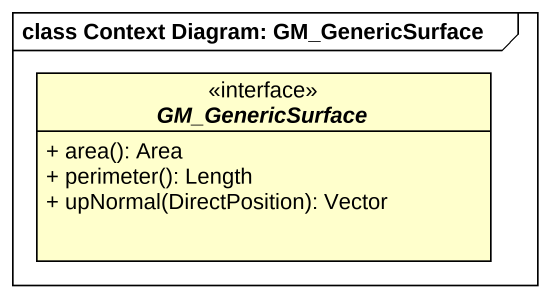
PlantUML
@startuml
mainframe class Context Diagram: GM_GenericSurface
hide circle
hide empty members
skinparam classAttributeIconSize 0
interface GM_GenericSurface {
  + area(): Area
  + perimeter(): Length
  + upNormal(DirectPosition): Vector
}
@enduml
